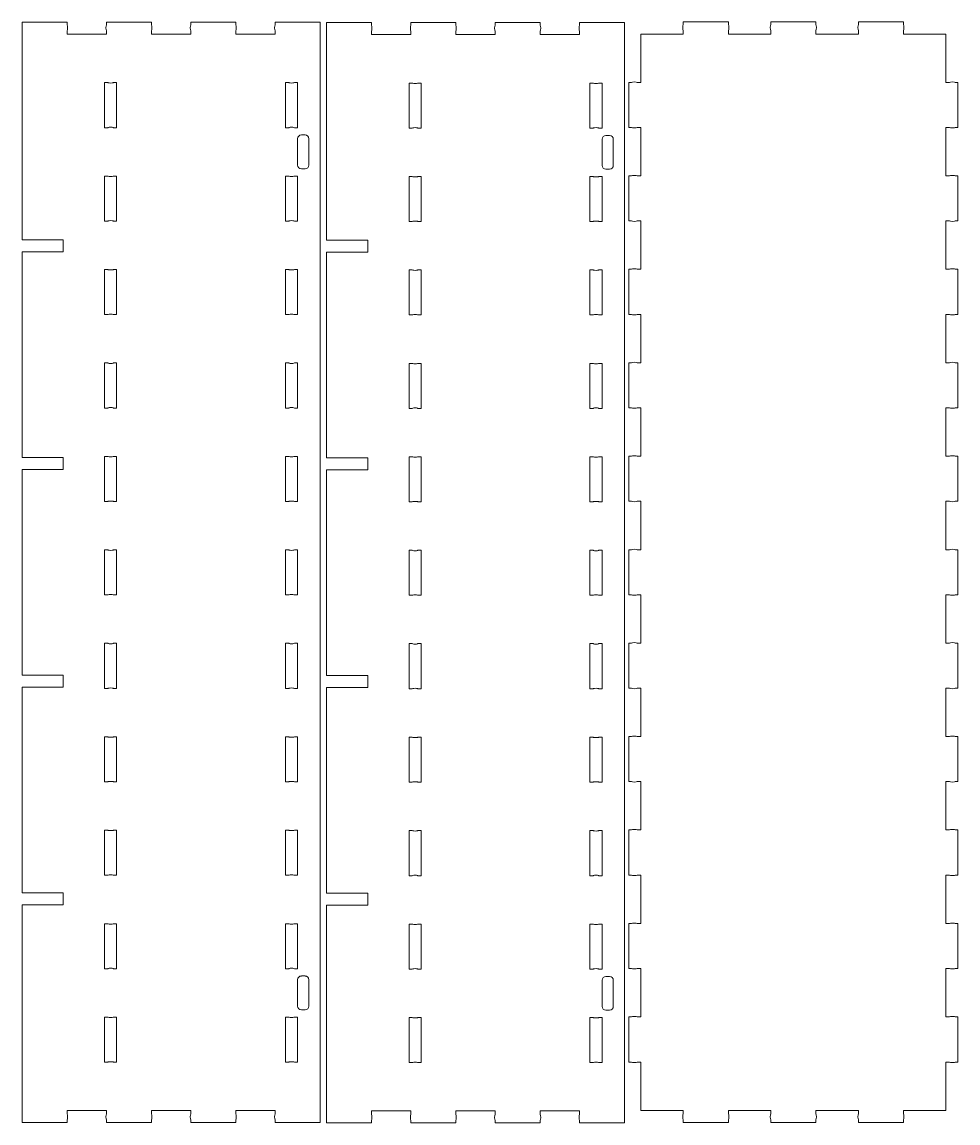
# Model space of a CAD drawing. Header units: inches. Extents: x 0.6 to 17.7, y 0.3 to 11.9.
# Drawn here: x 0.58 to 10.39, y 0.34 to 11.88 of the extents above; entities that cross this region are included whole.
import ezdxf

# ---------------------------------------------------------------- set-up
doc = ezdxf.new("R2010")
doc.units = ezdxf.units.IN
doc.header["$LTSCALE"] = 0.5
doc.header["$MEASUREMENT"] = 0
doc.layers.add('Visible', color=1, linetype='Continuous', lineweight=13)

msp = doc.modelspace()

# ---------------------------------------------------------------- linework, layer by layer
at = {"layer": 'Visible'}
for p, q in [((1.049, 11.879), (0.577, 11.879)), ((0.577, 9.597), (0.577, 11.879)), ((1.049, 11.849), (1.049, 11.879)), ((1.049, 11.753), (1.049, 11.79)), ((1.461, 11.849), (1.461, 11.879)), ((1.934, 11.879), (1.461, 11.879)), ((1.461, 11.753), (1.461, 11.79)), ((1.934, 11.849), (1.934, 11.879)), ((1.934, 11.753), (1.934, 11.79)), ((2.346, 11.849), (2.346, 11.879)), ((2.818, 11.879), (2.346, 11.879)), ((2.346, 11.753), (2.346, 11.79)), ((2.818, 11.849), (2.818, 11.879)), ((2.818, 11.753), (2.818, 11.79)), ((3.23, 11.849), (3.23, 11.879)), ((3.703, 11.879), (3.23, 11.879)), ((3.23, 11.753), (3.23, 11.79)), ((3.703, 0.345), (3.703, 11.879)), ((4.242, 11.875), (3.769, 11.875)), ((3.769, 9.593), (3.769, 11.875)), ((4.242, 11.845), (4.242, 11.875)), ((4.242, 11.749), (4.242, 11.786)), ((4.654, 11.845), (4.654, 11.875)), ((5.126, 11.875), (4.654, 11.875)), ((4.654, 11.749), (4.654, 11.786)), ((5.126, 11.845), (5.126, 11.875)), ((5.126, 11.749), (5.126, 11.786)), ((5.538, 11.845), (5.538, 11.875)), ((6.011, 11.875), (5.538, 11.875)), ((5.538, 11.749), (5.538, 11.786)), ((6.011, 11.845), (6.011, 11.875)), ((6.011, 11.749), (6.011, 11.786)), ((6.423, 11.845), (6.423, 11.875)), ((6.895, 11.875), (6.423, 11.875)), ((6.423, 11.749), (6.423, 11.786)), ((6.895, 0.341), (6.895, 11.875)), ((7.511, 11.851), (7.511, 11.881)), ((7.984, 11.881), (7.511, 11.881)), ((7.511, 11.755), (7.511, 11.792)), ((7.984, 11.851), (7.984, 11.881)), ((7.984, 11.755), (7.984, 11.792)), ((8.429, 11.851), (8.429, 11.881)), ((8.902, 11.881), (8.429, 11.881)), ((8.429, 11.755), (8.429, 11.792)), ((8.902, 11.851), (8.902, 11.881)), ((8.902, 11.755), (8.902, 11.792)), ((9.348, 11.851), (9.348, 11.881)), ((9.82, 11.881), (9.348, 11.881)), ((9.348, 11.755), (9.348, 11.792)), ((9.82, 11.851), (9.82, 11.881)), ((9.82, 11.755), (9.82, 11.792)), ((1.049, 11.753), (1.461, 11.753)), ((1.934, 11.753), (2.346, 11.753)), ((2.818, 11.753), (3.23, 11.753)), ((4.242, 11.749), (4.654, 11.749)), ((5.126, 11.749), (5.538, 11.749)), ((6.011, 11.749), (6.423, 11.749)), ((7.065, 11.248), (7.065, 11.755)), ((7.065, 11.755), (7.511, 11.755)), ((7.984, 11.755), (8.429, 11.755)), ((8.902, 11.755), (9.348, 11.755)), ((9.82, 11.755), (10.266, 11.755)), ((10.266, 11.248), (10.266, 11.755)), ((1.443, 11.246), (1.476, 11.246)), ((1.443, 10.773), (1.443, 11.246)), ((1.535, 11.246), (1.569, 11.246)), ((1.569, 10.773), (1.569, 11.246)), ((3.34, 11.246), (3.374, 11.246)), ((3.34, 10.773), (3.34, 11.246)), ((3.433, 11.246), (3.466, 11.246)), ((3.466, 10.773), (3.466, 11.246)), ((4.636, 11.241), (4.669, 11.241)), ((4.636, 10.769), (4.636, 11.241)), ((4.728, 11.241), (4.762, 11.241)), ((4.762, 10.769), (4.762, 11.241)), ((6.533, 11.241), (6.567, 11.241)), ((6.533, 10.769), (6.533, 11.241)), ((6.626, 11.241), (6.659, 11.241)), ((6.659, 10.769), (6.659, 11.241)), ((6.939, 11.248), (6.939, 10.775)), ((6.969, 11.248), (6.939, 11.248)), ((7.065, 11.248), (7.028, 11.248)), ((10.266, 11.248), (10.304, 11.248)), ((10.363, 11.248), (10.392, 11.248)), ((10.392, 11.248), (10.392, 10.775)), ((1.443, 10.773), (1.476, 10.773)), ((1.535, 10.773), (1.569, 10.773)), ((3.34, 10.773), (3.374, 10.773)), ((3.433, 10.773), (3.466, 10.773)), ((4.636, 10.769), (4.669, 10.769)), ((4.728, 10.769), (4.762, 10.769)), ((6.533, 10.769), (6.567, 10.769)), ((6.626, 10.769), (6.659, 10.769)), ((6.969, 10.775), (6.939, 10.775)), ((7.065, 10.775), (7.028, 10.775)), ((7.065, 10.268), (7.065, 10.775)), ((10.266, 10.775), (10.304, 10.775)), ((10.266, 10.268), (10.266, 10.775)), ((10.363, 10.775), (10.392, 10.775)), ((3.466, 10.382), (3.466, 10.658)), ((3.506, 10.697), (3.545, 10.697)), ((3.585, 10.382), (3.585, 10.658)), ((6.659, 10.378), (6.659, 10.653)), ((6.699, 10.693), (6.738, 10.693)), ((6.777, 10.378), (6.777, 10.653)), ((3.506, 10.343), (3.545, 10.343)), ((6.699, 10.338), (6.738, 10.338)), ((1.443, 10.266), (1.476, 10.266)), ((1.443, 9.794), (1.443, 10.266)), ((1.535, 10.266), (1.569, 10.266)), ((1.569, 9.794), (1.569, 10.266)), ((3.34, 10.266), (3.374, 10.266)), ((3.34, 9.794), (3.34, 10.266)), ((3.433, 10.266), (3.466, 10.266)), ((3.466, 9.794), (3.466, 10.266)), ((4.636, 10.262), (4.669, 10.262)), ((4.636, 9.79), (4.636, 10.262)), ((4.728, 10.262), (4.762, 10.262)), ((4.762, 9.79), (4.762, 10.262)), ((6.533, 10.262), (6.567, 10.262)), ((6.533, 9.79), (6.533, 10.262)), ((6.626, 10.262), (6.659, 10.262)), ((6.659, 9.79), (6.659, 10.262)), ((6.939, 10.268), (6.939, 9.796)), ((6.969, 10.268), (6.939, 10.268)), ((7.065, 10.268), (7.028, 10.268)), ((10.266, 10.268), (10.304, 10.268)), ((10.363, 10.268), (10.392, 10.268)), ((10.392, 10.268), (10.392, 9.796)), ((1.443, 9.794), (1.476, 9.794)), ((1.535, 9.794), (1.569, 9.794)), ((3.34, 9.794), (3.374, 9.794)), ((3.433, 9.794), (3.466, 9.794)), ((4.636, 9.79), (4.669, 9.79)), ((4.728, 9.79), (4.762, 9.79)), ((6.533, 9.79), (6.567, 9.79)), ((6.626, 9.79), (6.659, 9.79)), ((6.969, 9.796), (6.939, 9.796)), ((7.065, 9.796), (7.028, 9.796)), ((7.065, 9.289), (7.065, 9.796)), ((10.266, 9.796), (10.304, 9.796)), ((10.266, 9.289), (10.266, 9.796)), ((10.363, 9.796), (10.392, 9.796)), ((0.577, 9.597), (1.01, 9.597)), ((1.01, 9.597), (1.01, 9.471)), ((3.769, 9.593), (4.203, 9.593)), ((4.203, 9.593), (4.203, 9.467)), ((0.577, 7.316), (0.577, 9.471)), ((0.577, 9.471), (1.01, 9.471)), ((3.769, 7.312), (3.769, 9.467)), ((3.769, 9.467), (4.203, 9.467)), ((1.443, 9.287), (1.476, 9.287)), ((1.443, 8.814), (1.443, 9.287)), ((1.535, 9.287), (1.569, 9.287)), ((1.569, 8.814), (1.569, 9.287)), ((3.34, 9.287), (3.374, 9.287)), ((3.34, 8.814), (3.34, 9.287)), ((3.433, 9.287), (3.466, 9.287)), ((3.466, 8.814), (3.466, 9.287)), ((4.636, 9.283), (4.669, 9.283)), ((4.636, 8.81), (4.636, 9.283)), ((4.728, 9.283), (4.762, 9.283)), ((4.762, 8.81), (4.762, 9.283)), ((6.533, 9.283), (6.567, 9.283)), ((6.533, 8.81), (6.533, 9.283)), ((6.626, 9.283), (6.659, 9.283)), ((6.659, 8.81), (6.659, 9.283)), ((6.939, 9.289), (6.939, 8.816)), ((6.969, 9.289), (6.939, 9.289)), ((7.065, 9.289), (7.028, 9.289)), ((10.266, 9.289), (10.304, 9.289)), ((10.363, 9.289), (10.392, 9.289)), ((10.392, 9.289), (10.392, 8.816)), ((1.443, 8.814), (1.476, 8.814)), ((1.535, 8.814), (1.569, 8.814)), ((3.34, 8.814), (3.374, 8.814)), ((3.433, 8.814), (3.466, 8.814)), ((4.636, 8.81), (4.669, 8.81)), ((4.728, 8.81), (4.762, 8.81)), ((6.533, 8.81), (6.567, 8.81)), ((6.626, 8.81), (6.659, 8.81)), ((6.969, 8.816), (6.939, 8.816)), ((7.065, 8.816), (7.028, 8.816)), ((7.065, 8.309), (7.065, 8.816)), ((10.266, 8.816), (10.304, 8.816)), ((10.266, 8.309), (10.266, 8.816)), ((10.363, 8.816), (10.392, 8.816)), ((6.939, 8.309), (6.939, 7.837)), ((6.969, 8.309), (6.939, 8.309)), ((7.065, 8.309), (7.028, 8.309)), ((10.266, 8.309), (10.304, 8.309)), ((10.363, 8.309), (10.392, 8.309)), ((10.392, 8.309), (10.392, 7.837)), ((1.443, 8.307), (1.476, 8.307)), ((1.443, 7.835), (1.443, 8.307)), ((1.535, 8.307), (1.569, 8.307)), ((1.569, 7.835), (1.569, 8.307)), ((3.34, 8.307), (3.374, 8.307)), ((3.34, 7.835), (3.34, 8.307)), ((3.433, 8.307), (3.466, 8.307)), ((3.466, 7.835), (3.466, 8.307)), ((4.636, 8.303), (4.669, 8.303)), ((4.636, 7.831), (4.636, 8.303)), ((4.728, 8.303), (4.762, 8.303)), ((4.762, 7.831), (4.762, 8.303)), ((6.533, 8.303), (6.567, 8.303)), ((6.533, 7.831), (6.533, 8.303)), ((6.626, 8.303), (6.659, 8.303)), ((6.659, 7.831), (6.659, 8.303)), ((1.443, 7.835), (1.476, 7.835)), ((1.535, 7.835), (1.569, 7.835)), ((3.34, 7.835), (3.374, 7.835)), ((3.433, 7.835), (3.466, 7.835)), ((4.636, 7.831), (4.669, 7.831)), ((4.728, 7.831), (4.762, 7.831)), ((6.533, 7.831), (6.567, 7.831)), ((6.626, 7.831), (6.659, 7.831)), ((6.969, 7.837), (6.939, 7.837)), ((7.065, 7.837), (7.028, 7.837)), ((7.065, 7.33), (7.065, 7.837)), ((10.266, 7.837), (10.304, 7.837)), ((10.266, 7.33), (10.266, 7.837)), ((10.363, 7.837), (10.392, 7.837)), ((0.577, 7.316), (1.01, 7.316)), ((1.01, 7.316), (1.01, 7.19)), ((1.443, 7.328), (1.476, 7.328)), ((1.443, 6.855), (1.443, 7.328)), ((1.535, 7.328), (1.569, 7.328)), ((1.569, 6.855), (1.569, 7.328)), ((3.34, 7.328), (3.374, 7.328)), ((3.34, 6.855), (3.34, 7.328)), ((3.433, 7.328), (3.466, 7.328)), ((3.466, 6.855), (3.466, 7.328)), ((3.769, 7.312), (4.203, 7.312)), ((4.203, 7.312), (4.203, 7.186)), ((4.636, 7.324), (4.669, 7.324)), ((4.636, 6.851), (4.636, 7.324)), ((4.728, 7.324), (4.762, 7.324)), ((4.762, 6.851), (4.762, 7.324)), ((6.533, 7.324), (6.567, 7.324)), ((6.533, 6.851), (6.533, 7.324)), ((6.626, 7.324), (6.659, 7.324)), ((6.659, 6.851), (6.659, 7.324)), ((6.939, 7.33), (6.939, 6.857)), ((6.969, 7.33), (6.939, 7.33)), ((7.065, 7.33), (7.028, 7.33)), ((10.266, 7.33), (10.304, 7.33)), ((10.363, 7.33), (10.392, 7.33)), ((10.392, 7.33), (10.392, 6.857)), ((0.577, 5.034), (0.577, 7.19)), ((0.577, 7.19), (1.01, 7.19)), ((3.769, 5.03), (3.769, 7.186)), ((3.769, 7.186), (4.203, 7.186)), ((1.443, 6.855), (1.476, 6.855)), ((1.535, 6.855), (1.569, 6.855)), ((3.34, 6.855), (3.374, 6.855)), ((3.433, 6.855), (3.466, 6.855)), ((4.636, 6.851), (4.669, 6.851)), ((4.728, 6.851), (4.762, 6.851)), ((6.533, 6.851), (6.567, 6.851)), ((6.626, 6.851), (6.659, 6.851)), ((6.969, 6.857), (6.939, 6.857)), ((7.065, 6.857), (7.028, 6.857)), ((7.065, 6.35), (7.065, 6.857)), ((10.266, 6.857), (10.304, 6.857)), ((10.266, 6.35), (10.266, 6.857)), ((10.363, 6.857), (10.392, 6.857)), ((1.443, 6.348), (1.476, 6.348)), ((1.443, 5.876), (1.443, 6.348)), ((1.535, 6.348), (1.569, 6.348)), ((1.569, 5.876), (1.569, 6.348)), ((3.34, 6.348), (3.374, 6.348)), ((3.34, 5.876), (3.34, 6.348)), ((3.433, 6.348), (3.466, 6.348)), ((3.466, 5.876), (3.466, 6.348)), ((6.939, 6.35), (6.939, 5.878)), ((6.969, 6.35), (6.939, 6.35)), ((7.065, 6.35), (7.028, 6.35)), ((10.266, 6.35), (10.304, 6.35)), ((10.363, 6.35), (10.392, 6.35)), ((10.392, 6.35), (10.392, 5.878)), ((4.636, 6.344), (4.669, 6.344)), ((4.636, 5.872), (4.636, 6.344)), ((4.728, 6.344), (4.762, 6.344)), ((4.762, 5.872), (4.762, 6.344)), ((6.533, 6.344), (6.567, 6.344)), ((6.533, 5.872), (6.533, 6.344)), ((6.626, 6.344), (6.659, 6.344)), ((6.659, 5.872), (6.659, 6.344)), ((1.443, 5.876), (1.476, 5.876)), ((1.535, 5.876), (1.569, 5.876)), ((3.34, 5.876), (3.374, 5.876)), ((3.433, 5.876), (3.466, 5.876)), ((4.636, 5.872), (4.669, 5.872)), ((4.728, 5.872), (4.762, 5.872)), ((6.533, 5.872), (6.567, 5.872)), ((6.626, 5.872), (6.659, 5.872)), ((6.969, 5.878), (6.939, 5.878)), ((7.065, 5.878), (7.028, 5.878)), ((7.065, 5.371), (7.065, 5.878)), ((10.266, 5.878), (10.304, 5.878)), ((10.266, 5.371), (10.266, 5.878)), ((10.363, 5.878), (10.392, 5.878)), ((1.443, 5.369), (1.476, 5.369)), ((1.443, 4.896), (1.443, 5.369)), ((1.535, 5.369), (1.569, 5.369)), ((1.569, 4.896), (1.569, 5.369)), ((3.34, 5.369), (3.374, 5.369)), ((3.34, 4.896), (3.34, 5.369)), ((3.433, 5.369), (3.466, 5.369)), ((3.466, 4.896), (3.466, 5.369)), ((4.636, 5.365), (4.669, 5.365)), ((4.636, 4.892), (4.636, 5.365)), ((4.728, 5.365), (4.762, 5.365)), ((4.762, 4.892), (4.762, 5.365)), ((6.533, 5.365), (6.567, 5.365)), ((6.533, 4.892), (6.533, 5.365)), ((6.626, 5.365), (6.659, 5.365)), ((6.659, 4.892), (6.659, 5.365)), ((6.939, 5.371), (6.939, 4.898)), ((6.969, 5.371), (6.939, 5.371)), ((7.065, 5.371), (7.028, 5.371)), ((10.266, 5.371), (10.304, 5.371)), ((10.363, 5.371), (10.392, 5.371)), ((10.392, 5.371), (10.392, 4.898)), ((0.577, 5.034), (1.01, 5.034)), ((1.01, 5.034), (1.01, 4.908)), ((3.769, 5.03), (4.203, 5.03)), ((4.203, 5.03), (4.203, 4.904)), ((0.577, 2.753), (0.577, 4.908)), ((0.577, 4.908), (1.01, 4.908)), ((1.443, 4.896), (1.476, 4.896)), ((1.535, 4.896), (1.569, 4.896)), ((3.34, 4.896), (3.374, 4.896)), ((3.433, 4.896), (3.466, 4.896)), ((3.769, 2.749), (3.769, 4.904)), ((3.769, 4.904), (4.203, 4.904)), ((4.636, 4.892), (4.669, 4.892)), ((4.728, 4.892), (4.762, 4.892)), ((6.533, 4.892), (6.567, 4.892)), ((6.626, 4.892), (6.659, 4.892)), ((6.969, 4.898), (6.939, 4.898)), ((7.065, 4.898), (7.028, 4.898)), ((7.065, 4.391), (7.065, 4.898)), ((10.266, 4.898), (10.304, 4.898)), ((10.266, 4.391), (10.266, 4.898)), ((10.363, 4.898), (10.392, 4.898)), ((1.443, 4.389), (1.476, 4.389)), ((1.443, 3.917), (1.443, 4.389)), ((1.535, 4.389), (1.569, 4.389)), ((1.569, 3.917), (1.569, 4.389)), ((3.34, 4.389), (3.374, 4.389)), ((3.34, 3.917), (3.34, 4.389)), ((3.433, 4.389), (3.466, 4.389)), ((3.466, 3.917), (3.466, 4.389)), ((6.939, 4.391), (6.939, 3.919)), ((6.969, 4.391), (6.939, 4.391)), ((7.065, 4.391), (7.028, 4.391)), ((10.266, 4.391), (10.304, 4.391)), ((10.363, 4.391), (10.392, 4.391)), ((10.392, 4.391), (10.392, 3.919)), ((4.636, 4.385), (4.669, 4.385)), ((4.636, 3.913), (4.636, 4.385)), ((4.728, 4.385), (4.762, 4.385)), ((4.762, 3.913), (4.762, 4.385)), ((6.533, 4.385), (6.567, 4.385)), ((6.533, 3.913), (6.533, 4.385)), ((6.626, 4.385), (6.659, 4.385)), ((6.659, 3.913), (6.659, 4.385)), ((1.443, 3.917), (1.476, 3.917)), ((1.535, 3.917), (1.569, 3.917)), ((3.34, 3.917), (3.374, 3.917)), ((3.433, 3.917), (3.466, 3.917)), ((4.636, 3.913), (4.669, 3.913)), ((4.728, 3.913), (4.762, 3.913)), ((6.533, 3.913), (6.567, 3.913)), ((6.626, 3.913), (6.659, 3.913)), ((6.969, 3.919), (6.939, 3.919)), ((7.065, 3.919), (7.028, 3.919)), ((7.065, 3.412), (7.065, 3.919)), ((10.266, 3.919), (10.304, 3.919)), ((10.266, 3.412), (10.266, 3.919)), ((10.363, 3.919), (10.392, 3.919)), ((1.443, 3.41), (1.476, 3.41)), ((1.443, 2.937), (1.443, 3.41)), ((1.535, 3.41), (1.569, 3.41)), ((1.569, 2.937), (1.569, 3.41)), ((3.34, 3.41), (3.374, 3.41)), ((3.34, 2.937), (3.34, 3.41)), ((3.433, 3.41), (3.466, 3.41)), ((3.466, 2.937), (3.466, 3.41)), ((4.636, 3.406), (4.669, 3.406)), ((4.636, 2.933), (4.636, 3.406)), ((4.728, 3.406), (4.762, 3.406)), ((4.762, 2.933), (4.762, 3.406)), ((6.533, 3.406), (6.567, 3.406)), ((6.533, 2.933), (6.533, 3.406)), ((6.626, 3.406), (6.659, 3.406)), ((6.659, 2.933), (6.659, 3.406)), ((6.939, 3.412), (6.939, 2.939)), ((6.969, 3.412), (6.939, 3.412)), ((7.065, 3.412), (7.028, 3.412)), ((10.266, 3.412), (10.304, 3.412)), ((10.363, 3.412), (10.392, 3.412)), ((10.392, 3.412), (10.392, 2.939)), ((1.443, 2.937), (1.476, 2.937)), ((1.535, 2.937), (1.569, 2.937)), ((3.34, 2.937), (3.374, 2.937)), ((3.433, 2.937), (3.466, 2.937)), ((4.636, 2.933), (4.669, 2.933)), ((4.728, 2.933), (4.762, 2.933)), ((6.533, 2.933), (6.567, 2.933)), ((6.626, 2.933), (6.659, 2.933)), ((6.969, 2.939), (6.939, 2.939)), ((7.065, 2.939), (7.028, 2.939)), ((7.065, 2.432), (7.065, 2.939)), ((10.266, 2.939), (10.304, 2.939)), ((10.266, 2.432), (10.266, 2.939)), ((10.363, 2.939), (10.392, 2.939)), ((0.577, 2.753), (1.01, 2.753)), ((1.01, 2.753), (1.01, 2.627)), ((3.769, 2.749), (4.203, 2.749)), ((4.203, 2.749), (4.203, 2.623)), ((0.577, 0.345), (0.577, 2.627)), ((0.577, 2.627), (1.01, 2.627)), ((3.769, 0.341), (3.769, 2.623)), ((3.769, 2.623), (4.203, 2.623)), ((1.443, 2.43), (1.476, 2.43)), ((1.443, 1.958), (1.443, 2.43)), ((1.535, 2.43), (1.569, 2.43)), ((1.569, 1.958), (1.569, 2.43)), ((3.34, 2.43), (3.374, 2.43)), ((3.34, 1.958), (3.34, 2.43)), ((3.433, 2.43), (3.466, 2.43)), ((3.466, 1.958), (3.466, 2.43)), ((4.636, 2.426), (4.669, 2.426)), ((4.636, 1.954), (4.636, 2.426)), ((4.728, 2.426), (4.762, 2.426)), ((4.762, 1.954), (4.762, 2.426)), ((6.533, 2.426), (6.567, 2.426)), ((6.533, 1.954), (6.533, 2.426)), ((6.626, 2.426), (6.659, 2.426)), ((6.659, 1.954), (6.659, 2.426)), ((6.939, 2.432), (6.939, 1.96)), ((6.969, 2.432), (6.939, 2.432)), ((7.065, 2.432), (7.028, 2.432)), ((10.266, 2.432), (10.304, 2.432)), ((10.363, 2.432), (10.392, 2.432)), ((10.392, 2.432), (10.392, 1.96)), ((1.443, 1.958), (1.476, 1.958)), ((1.535, 1.958), (1.569, 1.958)), ((3.34, 1.958), (3.374, 1.958)), ((3.433, 1.958), (3.466, 1.958)), ((3.506, 1.882), (3.545, 1.882)), ((4.636, 1.954), (4.669, 1.954)), ((4.728, 1.954), (4.762, 1.954)), ((6.533, 1.954), (6.567, 1.954)), ((6.626, 1.954), (6.659, 1.954)), ((6.699, 1.877), (6.738, 1.877)), ((6.969, 1.96), (6.939, 1.96)), ((7.065, 1.96), (7.028, 1.96)), ((7.065, 1.453), (7.065, 1.96)), ((10.266, 1.96), (10.304, 1.96)), ((10.266, 1.453), (10.266, 1.96)), ((10.363, 1.96), (10.392, 1.96)), ((3.466, 1.842), (3.466, 1.567)), ((3.585, 1.842), (3.585, 1.567)), ((6.659, 1.838), (6.659, 1.562)), ((6.777, 1.838), (6.777, 1.562)), ((3.506, 1.527), (3.545, 1.527)), ((6.699, 1.523), (6.738, 1.523)), ((1.443, 1.451), (1.476, 1.451)), ((1.443, 0.978), (1.443, 1.451)), ((1.535, 1.451), (1.569, 1.451)), ((1.569, 0.978), (1.569, 1.451)), ((3.34, 1.451), (3.374, 1.451)), ((3.34, 0.978), (3.34, 1.451)), ((3.433, 1.451), (3.466, 1.451)), ((3.466, 0.978), (3.466, 1.451)), ((4.636, 1.447), (4.669, 1.447)), ((4.636, 0.974), (4.636, 1.447)), ((4.728, 1.447), (4.762, 1.447)), ((4.762, 0.974), (4.762, 1.447)), ((6.533, 1.447), (6.567, 1.447)), ((6.533, 0.974), (6.533, 1.447)), ((6.626, 1.447), (6.659, 1.447)), ((6.659, 0.974), (6.659, 1.447)), ((6.939, 1.453), (6.939, 0.98)), ((6.969, 1.453), (6.939, 1.453)), ((7.065, 1.453), (7.028, 1.453)), ((10.266, 1.453), (10.304, 1.453)), ((10.363, 1.453), (10.392, 1.453)), ((10.392, 1.453), (10.392, 0.98)), ((1.443, 0.978), (1.476, 0.978)), ((1.535, 0.978), (1.569, 0.978)), ((3.34, 0.978), (3.374, 0.978)), ((3.433, 0.978), (3.466, 0.978)), ((4.636, 0.974), (4.669, 0.974)), ((4.728, 0.974), (4.762, 0.974)), ((6.533, 0.974), (6.567, 0.974)), ((6.626, 0.974), (6.659, 0.974)), ((6.969, 0.98), (6.939, 0.98)), ((7.065, 0.98), (7.028, 0.98)), ((7.065, 0.473), (7.065, 0.98)), ((10.266, 0.98), (10.304, 0.98)), ((10.266, 0.473), (10.266, 0.98)), ((10.363, 0.98), (10.392, 0.98)), ((1.049, 0.471), (1.461, 0.471)), ((1.049, 0.471), (1.049, 0.434)), ((1.461, 0.471), (1.461, 0.434)), ((1.934, 0.471), (2.346, 0.471)), ((1.934, 0.471), (1.934, 0.434)), ((2.346, 0.471), (2.346, 0.434)), ((2.818, 0.471), (3.23, 0.471)), ((2.818, 0.471), (2.818, 0.434)), ((3.23, 0.471), (3.23, 0.434)), ((4.242, 0.467), (4.654, 0.467)), ((4.242, 0.467), (4.242, 0.43)), ((4.654, 0.467), (4.654, 0.43)), ((5.126, 0.467), (5.538, 0.467)), ((5.126, 0.467), (5.126, 0.43)), ((5.538, 0.467), (5.538, 0.43)), ((6.011, 0.467), (6.423, 0.467)), ((6.011, 0.467), (6.011, 0.43)), ((6.423, 0.467), (6.423, 0.43)), ((7.065, 0.473), (7.511, 0.473)), ((7.511, 0.473), (7.511, 0.436)), ((7.984, 0.473), (7.984, 0.436)), ((7.984, 0.473), (8.429, 0.473)), ((8.429, 0.473), (8.429, 0.436)), ((8.902, 0.473), (8.902, 0.436)), ((8.902, 0.473), (9.348, 0.473)), ((9.348, 0.473), (9.348, 0.436)), ((9.82, 0.473), (9.82, 0.436)), ((9.82, 0.473), (10.266, 0.473)), ((1.049, 0.375), (1.049, 0.345)), ((1.461, 0.375), (1.461, 0.345)), ((1.934, 0.375), (1.934, 0.345)), ((2.346, 0.375), (2.346, 0.345)), ((2.818, 0.375), (2.818, 0.345)), ((3.23, 0.375), (3.23, 0.345)), ((4.242, 0.371), (4.242, 0.341)), ((4.654, 0.371), (4.654, 0.341)), ((5.126, 0.371), (5.126, 0.341)), ((5.538, 0.371), (5.538, 0.341)), ((6.011, 0.371), (6.011, 0.341)), ((6.423, 0.371), (6.423, 0.341)), ((7.511, 0.377), (7.511, 0.347)), ((7.984, 0.347), (7.511, 0.347)), ((7.984, 0.377), (7.984, 0.347)), ((8.429, 0.377), (8.429, 0.347)), ((8.902, 0.347), (8.429, 0.347)), ((8.902, 0.377), (8.902, 0.347)), ((9.348, 0.377), (9.348, 0.347)), ((9.82, 0.347), (9.348, 0.347)), ((9.82, 0.377), (9.82, 0.347)), ((1.049, 0.345), (0.577, 0.345)), ((1.934, 0.345), (1.461, 0.345)), ((2.818, 0.345), (2.346, 0.345)), ((3.703, 0.345), (3.23, 0.345)), ((4.242, 0.341), (3.769, 0.341)), ((5.126, 0.341), (4.654, 0.341)), ((6.011, 0.341), (5.538, 0.341)), ((6.895, 0.341), (6.423, 0.341))]:
    msp.add_line(p, q, dxfattribs=at)
for centre, start, end in [((3.506, 10.658), 90, 180), ((3.545, 10.658), 0, 90), ((6.699, 10.653), 90, 180), ((6.738, 10.653), 0, 90), ((3.506, 10.382), 180, 270), ((3.545, 10.382), 270, 0), ((6.699, 10.378), 180, 270), ((6.738, 10.378), 270, 0), ((3.506, 1.842), 90, 180), ((3.545, 1.842), 0, 90), ((6.699, 1.838), 90, 180), ((6.738, 1.838), 0, 90), ((3.506, 1.567), 180, 270), ((3.545, 1.567), 270, 0), ((6.699, 1.562), 180, 270), ((6.738, 1.562), 270, 0)]:
    msp.add_arc(centre, 0.0394, start, end, dxfattribs=at)
for centre, major_axis in [((1.049, 11.82), (0, 0.0295)), ((1.461, 11.82), (0, -0.0295)), ((1.934, 11.82), (0, 0.0295)), ((2.346, 11.82), (0, -0.0295)), ((2.818, 11.82), (0, 0.0295)), ((3.23, 11.82), (0, -0.0295)), ((4.242, 11.815), (0, 0.0295)), ((4.654, 11.815), (0, -0.0295)), ((5.126, 11.815), (0, 0.0295)), ((5.538, 11.815), (0, -0.0295)), ((6.011, 11.815), (0, 0.0295)), ((6.423, 11.815), (0, -0.0295)), ((7.511, 11.822), (0, -0.0295)), ((7.984, 11.822), (0, 0.0295)), ((8.429, 11.822), (0, -0.0295)), ((8.902, 11.822), (0, 0.0295)), ((9.348, 11.822), (0, -0.0295)), ((9.82, 11.822), (0, 0.0295)), ((6.998, 11.248), (-0.0295, 0)), ((10.333, 11.248), (-0.0295, 0)), ((6.998, 10.775), (0.0295, 0)), ((10.333, 10.775), (0.0295, 0)), ((6.998, 10.268), (-0.0295, 0)), ((10.333, 10.268), (-0.0295, 0)), ((6.998, 9.796), (0.0295, 0)), ((10.333, 9.796), (0.0295, 0)), ((6.998, 9.289), (-0.0295, 0)), ((10.333, 9.289), (-0.0295, 0)), ((6.998, 8.816), (0.0295, 0)), ((10.333, 8.816), (0.0295, 0)), ((6.998, 8.309), (-0.0295, 0)), ((10.333, 8.309), (-0.0295, 0)), ((6.998, 7.837), (0.0295, 0)), ((10.333, 7.837), (0.0295, 0)), ((6.998, 7.33), (-0.0295, 0)), ((10.333, 7.33), (-0.0295, 0)), ((6.998, 6.857), (0.0295, 0)), ((10.333, 6.857), (0.0295, 0)), ((6.998, 6.35), (-0.0295, 0)), ((10.333, 6.35), (-0.0295, 0)), ((6.998, 5.878), (0.0295, 0)), ((10.333, 5.878), (0.0295, 0)), ((6.998, 5.371), (-0.0295, 0)), ((10.333, 5.371), (-0.0295, 0)), ((6.998, 4.898), (0.0295, 0)), ((10.333, 4.898), (0.0295, 0)), ((6.998, 4.391), (-0.0295, 0)), ((10.333, 4.391), (-0.0295, 0)), ((6.998, 3.919), (0.0295, 0)), ((10.333, 3.919), (0.0295, 0)), ((6.998, 3.412), (-0.0295, 0)), ((10.333, 3.412), (-0.0295, 0)), ((6.998, 2.939), (0.0295, 0)), ((10.333, 2.939), (0.0295, 0)), ((6.998, 2.432), (-0.0295, 0)), ((10.333, 2.432), (-0.0295, 0)), ((6.998, 1.96), (0.0295, 0)), ((10.333, 1.96), (0.0295, 0)), ((6.998, 1.453), (-0.0295, 0)), ((10.333, 1.453), (-0.0295, 0)), ((6.998, 0.98), (0.0295, 0)), ((10.333, 0.98), (0.0295, 0)), ((1.049, 0.404), (0, 0.0295)), ((1.461, 0.404), (0, -0.0295)), ((1.934, 0.404), (0, 0.0295)), ((2.346, 0.404), (0, -0.0295)), ((2.818, 0.404), (0, 0.0295)), ((3.23, 0.404), (0, -0.0295)), ((4.242, 0.4), (0, 0.0295)), ((4.654, 0.4), (0, -0.0295)), ((5.126, 0.4), (0, 0.0295)), ((5.538, 0.4), (0, -0.0295)), ((6.011, 0.4), (0, 0.0295)), ((6.423, 0.4), (0, -0.0295)), ((7.511, 0.406), (0, -0.0295)), ((7.984, 0.406), (0, 0.0295)), ((8.429, 0.406), (0, -0.0295)), ((8.902, 0.406), (0, 0.0295)), ((9.348, 0.406), (0, -0.0295)), ((9.82, 0.406), (0, 0.0295))]:
    msp.add_ellipse(centre, major_axis=major_axis, ratio=0.166667, start_param=3.141593, end_param=6.283185, dxfattribs=at)
at = {"layer": 'Visible', "extrusion": (0, 0, -1)}
for centre, major_axis in [((1.506, 11.246), (0.0295, 0)), ((3.403, 11.246), (0.0295, 0)), ((4.699, 11.241), (0.0295, 0)), ((6.596, 11.241), (0.0295, 0)), ((1.506, 10.773), (-0.0295, 0)), ((3.403, 10.773), (-0.0295, 0)), ((4.699, 10.769), (-0.0295, 0)), ((6.596, 10.769), (-0.0295, 0)), ((1.506, 10.266), (0.0295, 0)), ((3.403, 10.266), (0.0295, 0)), ((4.699, 10.262), (0.0295, 0)), ((6.596, 10.262), (0.0295, 0)), ((1.506, 9.794), (-0.0295, 0)), ((3.403, 9.794), (-0.0295, 0)), ((4.699, 9.79), (-0.0295, 0)), ((6.596, 9.79), (-0.0295, 0)), ((1.506, 9.287), (0.0295, 0)), ((3.403, 9.287), (0.0295, 0)), ((4.699, 9.283), (0.0295, 0)), ((6.596, 9.283), (0.0295, 0)), ((1.506, 8.814), (-0.0295, 0)), ((3.403, 8.814), (-0.0295, 0)), ((4.699, 8.81), (-0.0295, 0)), ((6.596, 8.81), (-0.0295, 0)), ((1.506, 8.307), (0.0295, 0)), ((3.403, 8.307), (0.0295, 0)), ((4.699, 8.303), (0.0295, 0)), ((6.596, 8.303), (0.0295, 0)), ((1.506, 7.835), (-0.0295, 0)), ((3.403, 7.835), (-0.0295, 0)), ((4.699, 7.831), (-0.0295, 0)), ((6.596, 7.831), (-0.0295, 0)), ((1.506, 7.328), (0.0295, 0)), ((3.403, 7.328), (0.0295, 0)), ((4.699, 7.324), (0.0295, 0)), ((6.596, 7.324), (0.0295, 0)), ((1.506, 6.855), (-0.0295, 0)), ((3.403, 6.855), (-0.0295, 0)), ((4.699, 6.851), (-0.0295, 0)), ((6.596, 6.851), (-0.0295, 0)), ((1.506, 6.348), (0.0295, 0)), ((3.403, 6.348), (0.0295, 0)), ((4.699, 6.344), (0.0295, 0)), ((6.596, 6.344), (0.0295, 0)), ((1.506, 5.876), (-0.0295, 0)), ((3.403, 5.876), (-0.0295, 0)), ((4.699, 5.872), (-0.0295, 0)), ((6.596, 5.872), (-0.0295, 0)), ((1.506, 5.369), (0.0295, 0)), ((3.403, 5.369), (0.0295, 0)), ((4.699, 5.365), (0.0295, 0)), ((6.596, 5.365), (0.0295, 0)), ((1.506, 4.896), (-0.0295, 0)), ((3.403, 4.896), (-0.0295, 0)), ((4.699, 4.892), (-0.0295, 0)), ((6.596, 4.892), (-0.0295, 0)), ((1.506, 4.389), (0.0295, 0)), ((3.403, 4.389), (0.0295, 0)), ((4.699, 4.385), (0.0295, 0)), ((6.596, 4.385), (0.0295, 0)), ((1.506, 3.917), (-0.0295, 0)), ((3.403, 3.917), (-0.0295, 0)), ((4.699, 3.913), (-0.0295, 0)), ((6.596, 3.913), (-0.0295, 0)), ((1.506, 3.41), (0.0295, 0)), ((3.403, 3.41), (0.0295, 0)), ((4.699, 3.406), (0.0295, 0)), ((6.596, 3.406), (0.0295, 0)), ((1.506, 2.937), (-0.0295, 0)), ((3.403, 2.937), (-0.0295, 0)), ((4.699, 2.933), (-0.0295, 0)), ((6.596, 2.933), (-0.0295, 0)), ((1.506, 2.43), (0.0295, 0)), ((3.403, 2.43), (0.0295, 0)), ((4.699, 2.426), (0.0295, 0)), ((6.596, 2.426), (0.0295, 0)), ((1.506, 1.958), (-0.0295, 0)), ((3.403, 1.958), (-0.0295, 0)), ((4.699, 1.954), (-0.0295, 0)), ((6.596, 1.954), (-0.0295, 0)), ((1.506, 1.451), (0.0295, 0)), ((3.403, 1.451), (0.0295, 0)), ((4.699, 1.447), (0.0295, 0)), ((6.596, 1.447), (0.0295, 0)), ((1.506, 0.978), (-0.0295, 0)), ((3.403, 0.978), (-0.0295, 0)), ((4.699, 0.974), (-0.0295, 0)), ((6.596, 0.974), (-0.0295, 0))]:
    msp.add_ellipse(centre, major_axis=major_axis, ratio=0.166667, start_param=0, end_param=3.141593, dxfattribs=at)

doc.saveas('drawing.dxf')
